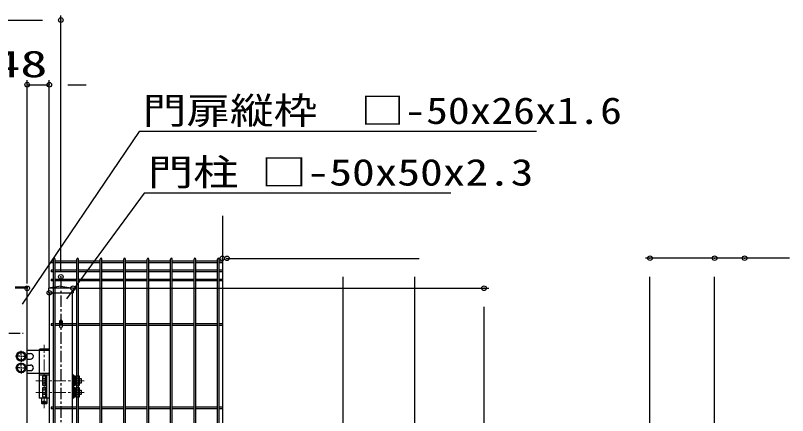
# Model space of a CAD drawing. Units: millimetres, scale not verified. Extents: x -4425 to 4425, y -3150 to 3150.
# Drawn here: x -1574 to 100, y -50 to 817 of the extents above; entities that cross this region are included whole.
import ezdxf
from ezdxf.enums import TextEntityAlignment as Align

# ---------------------------------------------------------------- set-up
doc = ezdxf.new("R2010")
doc.units = ezdxf.units.MM
doc.header["$LTSCALE"] = 20
doc.header["$PDMODE"] = 32
doc.header["$PDSIZE"] = 10
doc.linetypes.add('USER1', pattern=[2, 1.25, -0.25, 0.25, -0.25])
for name, color, linetype, lineweight in [('0-0_外形線', 7, 'Continuous', 25), ('0-3_寸法線', 4, 'Continuous', 25), ('0-6_LAYER04', 1, 'USER1', 25), ('0-7_扉縦枠', 7, 'Continuous', 25), ('0-8_Jﾊﾟﾈﾙ', 3, 'Continuous', 25), ('0-9_EXTCNT-L', 4, 'Continuous', 25), ('0-A_0', 7, 'Continuous', 25), ('0-F_PRTLST-S', 7, 'Continuous', 25), ('1-0_丁番', 3, 'Continuous', 25), ('1-1_軸線', 1, 'USER1', 9), ('1-7_LAYER12', 3, 'Continuous', 25)]:
    doc.layers.add(name, color=color, linetype=linetype, lineweight=lineweight)
doc.layers.add('0-5_DEFPOINTS', color=7, linetype='Continuous')
doc.styles.add('ＭＳ ゴシック', font='')
doc.styles.get('ＭＳ ゴシック').set_extended_font_data('MS Gothic')

msp = doc.modelspace()

# ---------------------------------------------------------------- linework, layer by layer
at = {"layer": '0-0_外形線'}
for p, q in [((-1475.19, 230.7), (-1501.69, 226.03)), ((-1501.69, 226.03), (-1501.69, 216.03)), ((-1448.69, 226.03), (-1501.69, 226.03)), ((-1475.19, 230.7), (-1448.69, 226.03)), ((-1448.69, 226.03), (-1459.19, 226.03)), ((-1448.69, 226.03), (-1448.69, 216.03)), ((-1501.69, 216.03), (-1448.69, 216.03)), ((-1500.19, 216.03), (-1500.19, -908.97)), ((-1450.19, -908.97), (-1450.19, 216.03))]:
    msp.add_line(p, q, dxfattribs=at)
at = {"layer": '0-3_寸法線'}
for p, q in [((-2635.19, 806.74), (-1515.19, 806.74)), ((-1475.19, 260.59), (-1475.19, 816.74)), ((-1548.19, 236.03), (-1548.19, 676.74)), ((-1548.19, 236.03), (-1548.19, 676.74)), ((-1500.19, 226.03), (-1500.19, 676.74)), ((-1548.19, 666.74), (-1500.19, 666.74)), ((-1460.19, 666.74), (-1420.19, 666.74)), ((-1115.19, 290.71), (-854.07, 290.71)), ((-1105.19, 290.71), (-698.75, 290.71)), ((-3.33, 291.03), (-208.42, 291.03)), ((-198.42, -668.97), (-198.42, 251.03)), ((-864.07, 250.71), (-864.07, -638.97)), ((-708.75, 250.71), (-708.75, -668.97)), ((-1438.69, 226.03), (-547.95, 226.03)), ((-557.95, -868.97), (-557.95, 186.03))]:
    msp.add_line(p, q, dxfattribs=at)
at = {"layer": '0-5_DEFPOINTS'}
for p in [(-1475.19, 806.74), (-1548.19, 666.74), (-1500.19, 666.74), (-1125.19, 290.71), (-1115.19, 290.71), (-198.42, 291.03), (-58.42, 291.03), (6.67, 291.03), (-1475.19, 250.59), (-1548.19, 226.03), (-1500.19, 216.03), (-1448.69, 226.03), (-557.95, 226.03)]:
    msp.add_point(p, dxfattribs=at)
at = {"layer": '0-6_LAYER04'}
for p, q in [((-1475.19, 250.59), (-1475.19, -1104.9)), ((-2628.29, 129.03), (-1557.09, 129.03))]:
    msp.add_line(p, q, dxfattribs=at)
at = {"layer": '0-7_扉縦枠'}
for p, q in [((-1574.19, 229.03), (-1548.19, 229.03)), ((-1548.19, -684.97), (-1548.19, 226.03))]:
    msp.add_line(p, q, dxfattribs=at)
msp.add_lwpolyline([(-1548.19, 229.03), (-1548.19, 226.03), (-1574.19, 226.03)], dxfattribs=at)
at = {"layer": '0-8_Jﾊﾟﾈﾙ'}
for p, q in [((-1491.19, -677.17), (-1491.19, 289.23)), ((-1487.59, -677.17), (-1487.59, 289.23)), ((-1440.42, -677.17), (-1440.42, 289.23)), ((-1436.82, -677.17), (-1436.82, 289.23)), ((-1389.65, -677.17), (-1389.65, 289.23)), ((-1386.05, -677.17), (-1386.05, 289.23)), ((-1338.88, -677.17), (-1338.88, 289.23)), ((-1335.28, -677.17), (-1335.28, 289.23)), ((-1288.11, -677.17), (-1288.11, 289.23)), ((-1284.51, -677.17), (-1284.51, 289.23)), ((-1237.34, -677.17), (-1237.34, 289.23)), ((-1233.74, -677.17), (-1233.74, 289.23)), ((-1186.57, -677.17), (-1186.57, 289.23)), ((-1182.97, -677.17), (-1182.97, 289.23)), ((-1135.8, -677.17), (-1135.8, 289.23)), ((-1132.2, -677.17), (-1132.2, 289.23)), ((-1491.19, 284.4), (-1496.39, 284.4)), ((-1496.39, 284.4), (-1496.39, 280.8)), ((-1491.19, 280.8), (-1496.39, 280.8)), ((-1440.42, 284.4), (-1487.59, 284.4)), ((-1440.42, 280.8), (-1487.59, 280.8)), ((-1389.65, 284.4), (-1436.82, 284.4)), ((-1389.65, 280.8), (-1436.82, 280.8)), ((-1338.88, 284.4), (-1386.05, 284.4)), ((-1338.88, 280.8), (-1386.05, 280.8)), ((-1288.11, 284.4), (-1335.28, 284.4)), ((-1288.11, 280.8), (-1335.28, 280.8)), ((-1237.34, 284.4), (-1284.51, 284.4)), ((-1237.34, 280.8), (-1284.51, 280.8)), ((-1186.57, 284.4), (-1233.74, 284.4)), ((-1186.57, 280.8), (-1233.74, 280.8)), ((-1135.8, 284.4), (-1182.97, 284.4)), ((-1135.8, 280.8), (-1182.97, 280.8)), ((-1125.19, 284.4), (-1132.2, 284.4)), ((-1125.19, 280.8), (-1132.2, 280.8)), ((-1491.19, 264.83), (-1496.39, 264.83)), ((-1496.39, 264.83), (-1496.39, 261.23)), ((-1491.19, 261.23), (-1496.39, 261.23)), ((-1440.42, 264.83), (-1487.59, 264.83)), ((-1440.42, 261.23), (-1487.59, 261.23)), ((-1389.65, 264.83), (-1436.82, 264.83)), ((-1389.65, 261.23), (-1436.82, 261.23)), ((-1338.88, 264.83), (-1386.05, 264.83)), ((-1338.88, 261.23), (-1386.05, 261.23)), ((-1288.11, 264.83), (-1335.28, 264.83)), ((-1288.11, 261.23), (-1335.28, 261.23)), ((-1237.34, 264.83), (-1284.51, 264.83)), ((-1237.34, 261.23), (-1284.51, 261.23)), ((-1186.57, 264.83), (-1233.74, 264.83)), ((-1186.57, 261.23), (-1233.74, 261.23)), ((-1135.8, 264.83), (-1182.97, 264.83)), ((-1135.8, 261.23), (-1182.97, 261.23)), ((-1125.19, 264.83), (-1132.2, 264.83)), ((-1125.19, 261.23), (-1132.2, 261.23)), ((-1491.19, 245.26), (-1496.39, 245.26)), ((-1496.39, 245.26), (-1496.39, 241.66)), ((-1491.19, 241.66), (-1496.39, 241.66)), ((-1440.42, 245.26), (-1487.59, 245.26)), ((-1440.42, 241.66), (-1487.59, 241.66)), ((-1389.65, 245.26), (-1436.82, 245.26)), ((-1389.65, 241.66), (-1436.82, 241.66)), ((-1338.88, 245.26), (-1386.05, 245.26)), ((-1338.88, 241.66), (-1386.05, 241.66)), ((-1288.11, 245.26), (-1335.28, 245.26)), ((-1288.11, 241.66), (-1335.28, 241.66)), ((-1237.34, 245.26), (-1284.51, 245.26)), ((-1237.34, 241.66), (-1284.51, 241.66)), ((-1186.57, 245.26), (-1233.74, 245.26)), ((-1186.57, 241.66), (-1233.74, 241.66)), ((-1135.8, 245.26), (-1182.97, 245.26)), ((-1135.8, 241.66), (-1182.97, 241.66)), ((-1125.19, 245.26), (-1132.2, 245.26)), ((-1125.19, 241.66), (-1132.2, 241.66)), ((-1491.19, 145.23), (-1496.39, 145.23)), ((-1477.79, 148.83), (-1487.59, 148.83)), ((-1477.79, 145.23), (-1487.59, 145.23)), ((-1440.42, 148.83), (-1472.59, 148.83)), ((-1440.42, 145.23), (-1472.59, 145.23)), ((-1389.65, 148.83), (-1436.82, 148.83)), ((-1389.65, 145.23), (-1436.82, 145.23)), ((-1338.88, 148.83), (-1386.05, 148.83)), ((-1338.88, 145.23), (-1386.05, 145.23)), ((-1288.11, 148.83), (-1335.28, 148.83)), ((-1288.11, 145.23), (-1335.28, 145.23)), ((-1237.34, 148.83), (-1284.51, 148.83)), ((-1237.34, 145.23), (-1284.51, 145.23)), ((-1186.57, 148.83), (-1233.74, 148.83)), ((-1186.57, 145.23), (-1233.74, 145.23)), ((-1135.8, 148.83), (-1182.97, 148.83)), ((-1135.8, 145.23), (-1182.97, 145.23)), ((-1125.19, 148.83), (-1132.2, 148.83)), ((-1125.19, 145.23), (-1132.2, 145.23)), ((-1496.39, -31.42), (-1496.39, -35.02)), ((-1491.19, -31.42), (-1496.39, -31.42)), ((-1440.42, -31.42), (-1487.59, -31.42)), ((-1389.65, -31.42), (-1436.82, -31.42)), ((-1338.88, -31.42), (-1386.05, -31.42)), ((-1288.11, -31.42), (-1335.28, -31.42)), ((-1237.34, -31.42), (-1284.51, -31.42)), ((-1186.57, -31.42), (-1233.74, -31.42)), ((-1135.8, -31.42), (-1182.97, -31.42)), ((-1125.19, -31.42), (-1132.2, -31.42)), ((-1491.19, -35.02), (-1496.39, -35.02)), ((-1440.42, -35.02), (-1487.59, -35.02)), ((-1389.65, -35.02), (-1436.82, -35.02)), ((-1338.88, -35.02), (-1386.05, -35.02)), ((-1288.11, -35.02), (-1335.28, -35.02)), ((-1237.34, -35.02), (-1284.51, -35.02)), ((-1186.57, -35.02), (-1233.74, -35.02)), ((-1135.8, -35.02), (-1182.97, -35.02)), ((-1125.19, -35.02), (-1132.2, -35.02))]:
    msp.add_line(p, q, dxfattribs=at)
msp.add_lwpolyline([(-1491.19, 148.83), (-1496.39, 148.83), (-1496.39, 145.23)], dxfattribs=at)
for centre in [(-1489.39, 289.23), (-1438.62, 289.23), (-1387.85, 289.23), (-1337.08, 289.23), (-1286.31, 289.23), (-1235.54, 289.23), (-1184.77, 289.23), (-1134, 289.23)]:
    msp.add_arc(centre, 1.8, 0, 180, dxfattribs=at)
at = {"layer": '0-9_EXTCNT-L'}
msp.add_line((-1125.19, 382.61), (-1125.19, -843.47), dxfattribs=at)
at = {"layer": '0-A_0', "color": 4}
for p, q in [((104.24, 291.03), (-68.42, 291.03)), ((-58.42, -638.97), (-58.42, 251.03))]:
    msp.add_line(p, q, dxfattribs=at)
at = {"layer": '0-A_0'}
msp.add_ellipse((-1475.19, 154.74), major_axis=(-2.6, 0), ratio=0.649974, start_param=3.1415927, end_param=6.2831853, dxfattribs=at)
at = {"layer": '0-F_PRTLST-S'}
for p, q in [((-1477.79, 154.75), (-1477.79, 142.58)), ((-1472.59, 154.75), (-1472.59, 142.58))]:
    msp.add_line(p, q, dxfattribs=at)
msp.add_arc((-1475.19, 142.58), 2.6, 180, 0, dxfattribs=at)
at = {"layer": '1-0_丁番'}
for p, q in [((-1561.19, 81.23), (-1561.19, 90.38)), ((-1561.19, 81.23), (-1561.19, 90.38)), ((-1500.19, 91.03), (-1548.19, 91.03)), ((-1548.19, 84.53), (-1540.79, 84.53)), ((-1520.04, 94.03), (-1521.89, 93.03)), ((-1521.89, 93.03), (-1521.89, 38.03)), ((-1500.19, 93.03), (-1521.89, 93.03)), ((-1502.04, 94.03), (-1520.04, 94.03)), ((-1502.04, 94.03), (-1500.19, 93.03)), ((-1500.19, 93.03), (-1500.19, 38.03)), ((-1563.89, 78.53), (-1573.04, 78.53)), ((-1562.54, 78.53), (-1559.84, 78.53)), ((-1562.54, 78.53), (-1559.84, 78.53)), ((-1561.19, 77.18), (-1561.19, 79.88)), ((-1561.19, 77.18), (-1561.19, 79.88)), ((-1561.19, 75.83), (-1561.19, 66.68)), ((-1561.19, 75.83), (-1561.19, 66.68)), ((-1558.49, 78.53), (-1549.34, 78.53)), ((-1558.49, 78.53), (-1549.34, 78.53)), ((-1548.19, 72.53), (-1540.79, 72.53)), ((-1563.89, 53.53), (-1573.04, 53.53)), ((-1562.54, 53.53), (-1559.84, 53.53)), ((-1561.19, 56.23), (-1561.19, 65.38)), ((-1561.19, 52.18), (-1561.19, 54.88)), ((-1561.19, 50.83), (-1561.19, 41.68)), ((-1558.49, 53.53), (-1548.19, 53.53)), ((-1548.19, 59.53), (-1540.79, 59.53)), ((-1548.19, 47.53), (-1540.79, 47.53)), ((-1500.19, 41.03), (-1548.19, 41.03)), ((-1521.89, 38.03), (-1521.89, -11.97)), ((-1500.19, 38.03), (-1521.89, 38.03)), ((-1515.19, 35.35), (-1515.19, 15.72)), ((-1508.19, 35.35), (-1515.19, 35.35)), ((-1508.19, 36.03), (-1508.19, 15.03)), ((-1506.19, 36.03), (-1508.19, 36.03)), ((-1506.19, 38.03), (-1506.19, -11.97)), ((-1500.19, 38.03), (-1500.19, -11.97)), ((-1500.19, 36.03), (-1500.19, 15.03)), ((-1447.19, 38.03), (-1450.19, 38.03)), ((-1450.19, 36.03), (-1450.19, 16.33)), ((-1447.19, -11.97), (-1447.19, 38.03)), ((-1447.19, 36.03), (-1445.19, 36.03)), ((-1445.19, 36.03), (-1445.19, 15.03)), ((-1445.19, 34.73), (-1442.69, 34.73)), ((-1434.69, 35.35), (-1442.69, 35.35)), ((-1442.69, 35.35), (-1442.69, 15.72)), ((-1434.69, 15.72), (-1434.69, 35.35)), ((-1508.19, 30.44), (-1515.19, 30.44)), ((-1508.19, 20.62), (-1515.19, 20.62)), ((-1434.69, 30.44), (-1442.69, 30.44)), ((-1434.69, 20.62), (-1442.69, 20.62)), ((-1434.69, 30.53), (-1431.19, 30.53)), ((-1431.19, 20.53), (-1434.69, 20.53)), ((-1431.19, 30.53), (-1431.19, 20.53)), ((-1515.19, 15.72), (-1508.19, 15.72)), ((-1515.19, 10.35), (-1515.19, -9.28)), ((-1508.19, 10.35), (-1515.19, 10.35)), ((-1508.19, 5.44), (-1515.19, 5.44)), ((-1508.19, 15.03), (-1506.19, 15.03)), ((-1506.19, 11.03), (-1508.19, 11.03)), ((-1508.19, 11.03), (-1508.19, -9.97)), ((-1445.19, 15.03), (-1447.19, 15.03)), ((-1447.19, 11.03), (-1445.19, 11.03)), ((-1442.69, 16.33), (-1445.19, 16.33)), ((-1445.19, 11.03), (-1445.19, -9.97)), ((-1445.19, 9.73), (-1442.69, 9.73)), ((-1442.69, 15.72), (-1434.69, 15.72)), ((-1434.69, 10.35), (-1442.69, 10.35)), ((-1442.69, 10.35), (-1442.69, -9.28)), ((-1434.69, 5.44), (-1442.69, 5.44)), ((-1434.69, -9.28), (-1434.69, 10.35)), ((-1434.69, 5.53), (-1431.19, 5.53)), ((-1431.19, 5.53), (-1431.19, -4.47)), ((-1500.19, -11.97), (-1521.89, -11.97)), ((-1517.04, -11.97), (-1517.04, -22.97)), ((-1508.19, -4.38), (-1515.19, -4.38)), ((-1515.19, -9.28), (-1508.19, -9.28)), ((-1508.19, -9.97), (-1506.19, -9.97)), ((-1505.04, -22.97), (-1505.04, -11.97)), ((-1447.19, -11.97), (-1450.19, -11.97)), ((-1445.19, -9.97), (-1447.19, -9.97)), ((-1442.69, -8.67), (-1445.19, -8.67)), ((-1434.69, -4.38), (-1442.69, -4.38)), ((-1442.69, -9.28), (-1434.69, -9.28)), ((-1431.19, -4.47), (-1434.69, -4.47)), ((-1517.04, -22.97), (-1516.49, -23.97)), ((-1517.04, -22.97), (-1505.04, -22.97)), ((-1516.49, -23.97), (-1505.59, -23.97)), ((-1514.87, -19.97), (-1507.21, -19.97)), ((-1505.04, -22.97), (-1505.59, -23.97))]:
    msp.add_line(p, q, dxfattribs=at)
for points in [[(-1566.1, 87.03), (-1571.01, 78.53), (-1566.1, 70.03), (-1556.28, 70.03), (-1551.38, 78.53), (-1556.28, 87.03)], [(-1566.1, 62.03), (-1571.01, 53.53), (-1566.1, 45.03), (-1556.28, 45.03), (-1551.38, 53.53), (-1556.28, 62.03)]]:
    msp.add_lwpolyline(points, close=True, dxfattribs=at)
for centre, radius in [((-1561.19, 78.53), 10.5), ((-1561.19, 78.53), 8.5), ((-1561.19, 53.53), 10.5), ((-1561.19, 53.53), 8.5), ((-1511.04, -19.97), 2)]:
    msp.add_circle(centre, radius, dxfattribs=at)
for centre in [(-1540.79, 78.53), (-1540.79, 53.53)]:
    msp.add_arc(centre, 6, 270, 90, dxfattribs=at)
at = {"layer": '1-1_軸線'}
for p, q in [((-1511.04, -33.56), (-1511.04, 103.62)), ((-1529.65, 25.53), (-1424.38, 25.53)), ((-1529.65, 0.53), (-1424.38, 0.53))]:
    msp.add_line(p, q, dxfattribs=at)
at = {"layer": '1-7_LAYER12', "color": 7}
for points in [[(-444.06, 565.56), (-1305.62, 565.56), (-1559.35, 191.79)], [(-630.26, 432.1), (-1294.97, 432.1), (-1462.9, 203.01)]]:
    msp.add_lwpolyline(points, dxfattribs=at)

# ---------------------------------------------------------------- texts
at = {"layer": '0-3_寸法線', "color": 2, "style": 'ＭＳ ゴシック', "width": 1.5}
msp.add_text('48', height=57.77, dxfattribs=at).set_placement((-1622.15, 665.64), align=Align.BOTTOM_LEFT)
at = {"layer": '1-7_LAYER12', "style": 'ＭＳ ゴシック'}
for s, height, width, p in [('門扉縦枠\u3000□-50x26x1.6', 57.73, 1.2, (-1297.62, 564.46)), ('門柱 □-50x50x2.3', 57.77, 1.25, (-1286.97, 430.99))]:
    msp.add_text(s, height=height, dxfattribs=dict(at, width=width)).set_placement(p, align=Align.BOTTOM_LEFT)

doc.saveas('drawing.dxf')
